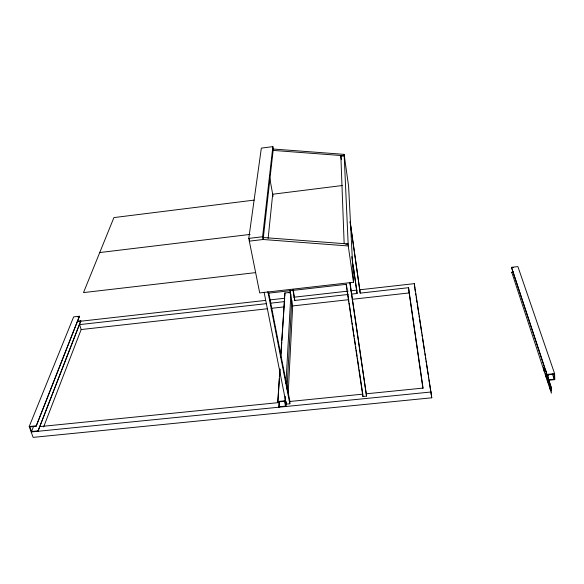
<?xml version="1.0" encoding="UTF-8"?>
<svg xmlns="http://www.w3.org/2000/svg" width="584" height="584" viewBox="0 0 584 584"><rect width="100%" height="100%" fill="white"/><g stroke="black" fill="none" stroke-linecap="round" stroke-linejoin="round"><path stroke-width="0.88" d="M264.092 292.168L286.24 404.15L289.817 403.792L289.934 401.471L268.742 292.883M348.071 294.482L294.789 300.461L293.256 289.839M288.219 392.959L292.679 305.936L289.941 290.963M286.364 401.829L286.116 406.486L284.992 400.785L285.24 396.266M287.036 389.221L291.774 300.161M285.941 383.608L290.883 294.102M279.291 401.748L278.948 407.201L279.21 401.325M278.86 406.778L285.496 406.114L284.532 401.274L277.882 401.938L277.794 401.515L279.926 368.949M280.692 357.196L284.897 292.978L290.109 292.387M277.882 401.938L279.415 378.417M279.539 376.607L280.006 369.365M281.013 353.984L281.78 342.224M281.897 340.414L284.671 297.891M284.788 296.081L284.897 292.978M546.208 371.059L546.128 371.555L545.836 371.205M268.129 238.425L272.692 194.231L342.275 185.53M273.283 149.03L344.129 154.366L348.604 186.245L353.524 282.262L259.705 292.92L248.777 238.403L261.34 148.124L272.859 146.62L273.283 149.03L263.128 239.498L249.332 241.148L249.572 239.352M353.524 282.262L348.254 245.959L263.128 239.498L262.603 236.746L272.859 146.62M43.632 426.926L81.154 329.544L79.621 324.616L266.662 303.622M80.847 320.82L37.924 431.299L80.847 320.82L77.285 321.222M37.785 430.89L31.529 431.51L29.857 426.889L36.128 426.254L79.431 316.251L73.642 316.9L29.2 426.532L33.12 437.379L431.766 397.799L414.311 283.649L359.905 289.774M36.128 426.254L79.431 316.251M31.529 431.51L33.558 426.429M548.055 377.644L547.901 374.424M344.151 243.521L340.866 156.183L344.195 155.76L273.129 150.402M254.171 200.108L113.916 217.584L83.505 292.591L255.653 272.618M99.733 252.551L250.091 234.418M248.777 238.403L262.603 236.746M345.779 244.243L348.166 243.966L263.347 237.527M268.195 293.197L346.122 284.357L362.905 396.463L366.548 396.098L350.05 282.736M548.04 379.856L554.216 379.242L554.055 374.161L546.974 374.87L511.489 267.319L517.899 266.596L554.61 373.651L554.8 379.629L548.865 380.221M77.767 316.82L79.548 316.623M288.985 292.912L290.591 292.73M511.511 267.72L513.205 267.53M511.781 272.67L511.759 272.268L513.446 272.078M77.906 321.536L265.603 300.395M270.137 299.884L284.649 298.249M293.716 297.234L348.115 291.102M350.838 290.796L357.182 290.08M270.275 303.213L284.736 301.592M351.685 294.081L357.101 293.467L353.137 264.91M350.108 222.154L360.204 293.124L408.552 287.693L423.057 388.09L366.402 393.784M81.154 329.544L267.589 308.739M271.21 308.33L283.875 306.921M292.679 305.936L348.655 299.687M352.269 299.285L409.15 292.934L422.925 388.462M29.2 426.532L35.982 425.846M277.794 401.515L284.992 400.785M511.489 267.319L546.96 374.424L554.61 373.651M39.756 426.612L279.247 402.544M289.934 401.471L362.773 394.149L362.905 396.463M31.171 431.97L431.138 391.988M549.216 381.637C547.741 382.191 550.843 390.236 549.216 381.637L549.391 386.739M548.42 383.783C550.026 384.535 546.573 374.016 548.42 383.783L548.237 378.695M550.369 389.718C552.011 390.586 548.493 379.797 550.369 389.718L550.194 384.601M552.457 374.074L554.216 379.242M547.274 375.782L551.186 387.594M547.369 378.322L551.274 390.163M511.759 272.268L547.171 380.396L547.157 379.943M547.456 380.856L551.376 393.171L551.172 387.141L547.259 375.329L547.471 381.301M547.734 375.848L547.631 374.643L547.901 375.855M267.881 291.577L289.817 403.792M269.604 177.332L273.086 196.392M290.197 290.168L290.525 291.956M292.847 289.722L294.789 300.461M414.888 288.876L415.304 291.577M415.582 293.372L415.859 295.175M416.144 296.979L416.976 302.373M417.261 304.176L418.794 314.082M419.071 315.878L419.349 317.681M419.626 319.477L421.721 332.982M421.998 334.785L422.276 336.581M422.56 338.384L424.648 351.889M424.926 353.685L425.21 355.488M425.488 357.291L425.765 359.087M426.043 360.89L426.32 362.693M426.605 364.489L428.138 374.395M428.415 376.191L428.692 377.994M428.97 379.797L430.364 388.798M430.649 390.594L431.766 397.799M346.312 284.079L347.122 289.496M347.392 291.299L348.874 301.227M349.144 303.03L350.634 312.951M350.904 314.754L351.845 321.069M352.115 322.879L352.386 324.682M352.656 326.485L353.597 332.8M353.868 334.603L354.138 336.406M354.408 338.216L355.357 344.531M355.627 346.334L355.897 348.137M356.167 349.94L357.109 356.255M357.379 358.065L358.861 367.986M359.131 369.789L362.773 394.149M349.787 282.43L366.548 396.098M351.802 256.661L357.101 293.467M340.866 156.183L341.363 159.702M350.13 221.358L360.204 293.124M408.552 287.693L409.15 292.934M414.311 283.649L414.793 288M344.129 154.366L348.254 245.959M546.96 374.424L546.974 374.87M548.201 381.337L548.478 382.754L548.201 381.337M549.121 382.783L549.398 384.206L549.121 382.783M550.157 387.258L550.427 388.681L550.157 387.258M543.813 367.504C544.273 375.607 545.602 369.781 543.813 367.504M545.799 373.504C546.237 381.534 547.646 375.913 545.799 373.504M544.106 368.825L544.361 370.249L544.106 368.825M546.091 374.848L546.354 376.293L546.091 374.848"/></g></svg>
